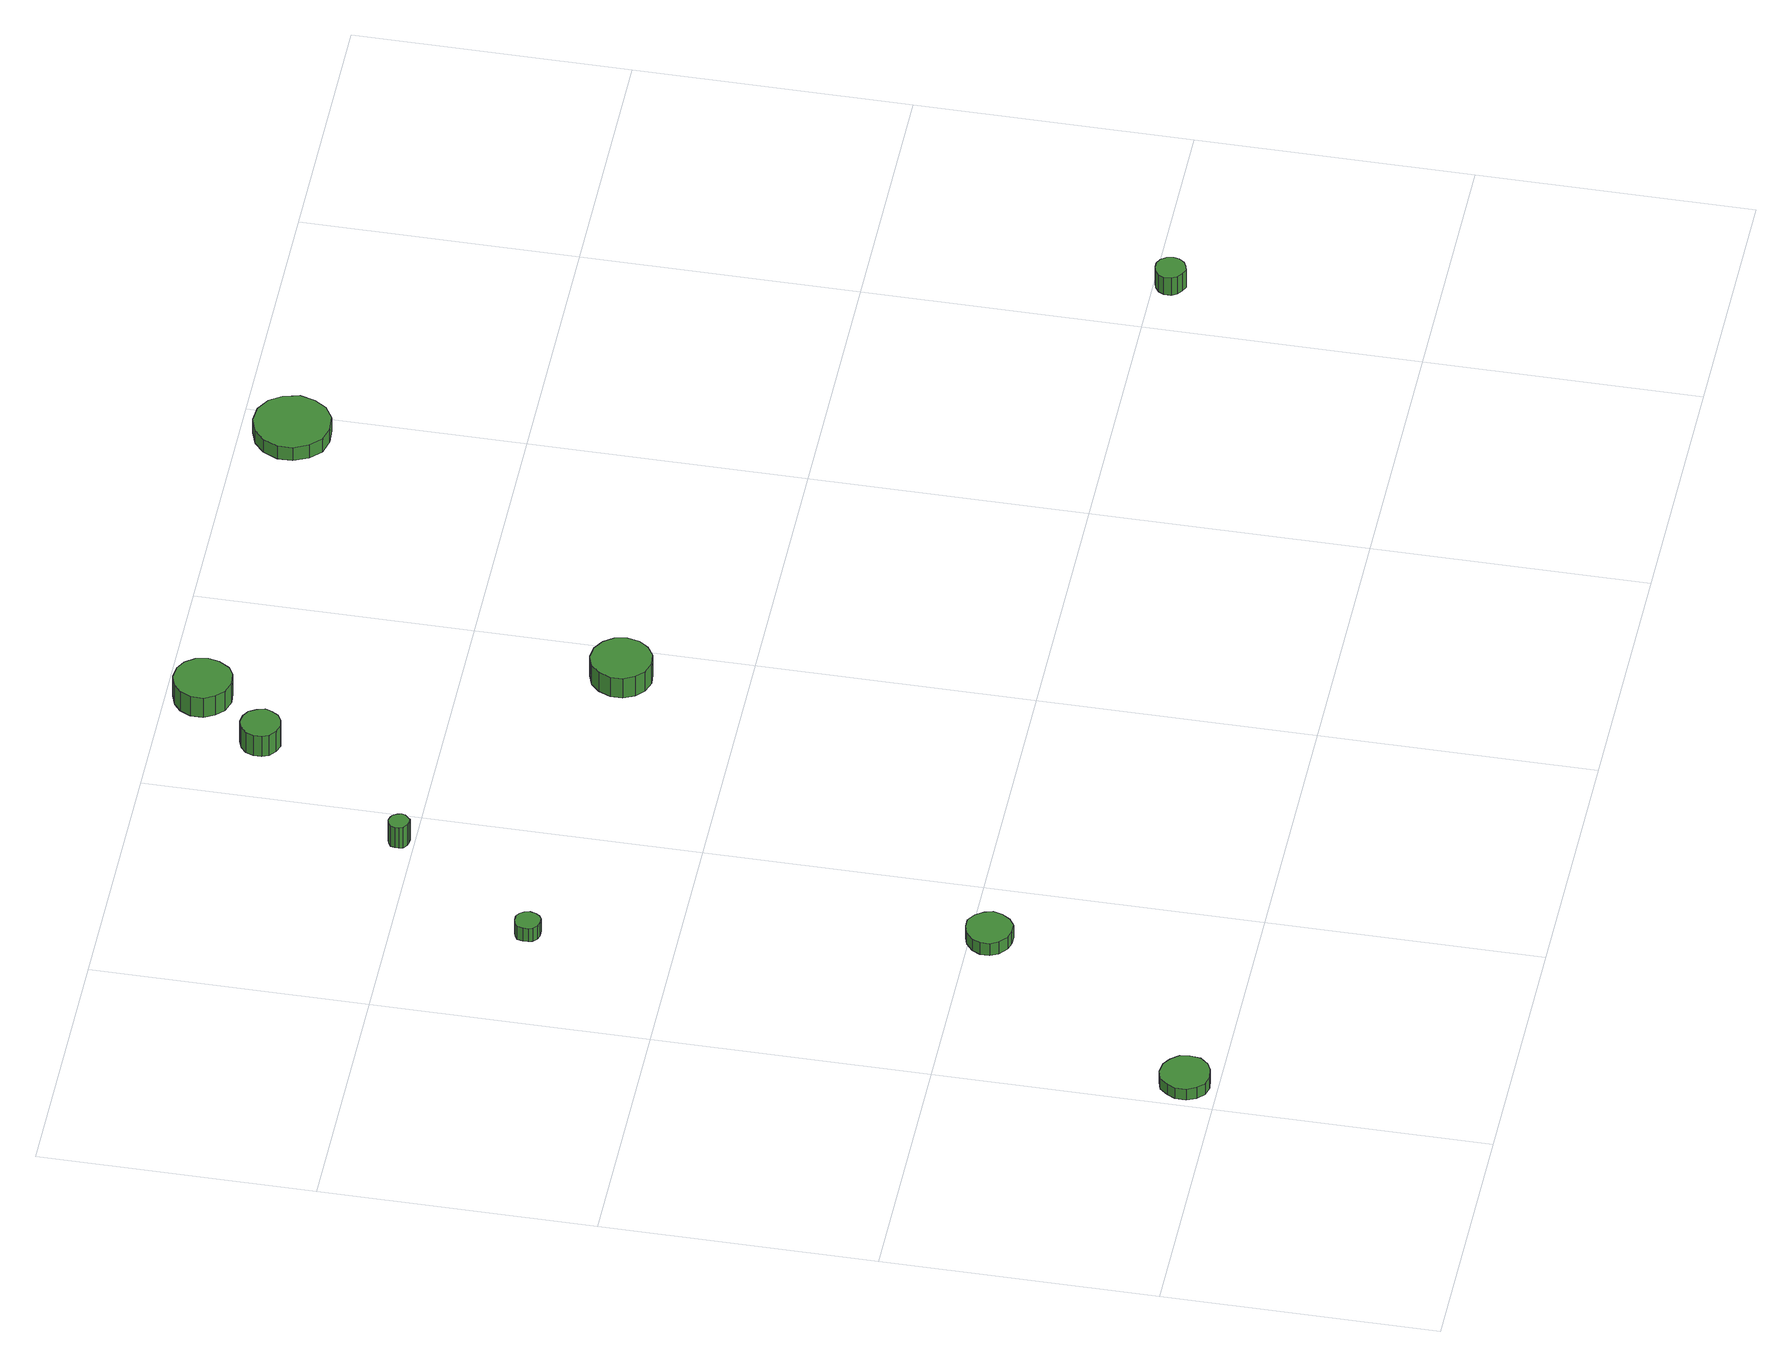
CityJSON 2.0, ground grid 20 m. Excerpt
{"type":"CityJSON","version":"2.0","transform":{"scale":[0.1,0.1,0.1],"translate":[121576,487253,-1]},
"CityObjects":{
"tree1":{"type":"SolitaryVegetationObject","attributes":{"function":"something"},"geometry":[{"type":"MultiSurface","lod":"1","boundaries":[[[0,1,2,3,4,5,6,7,8,9,10,11,12,13,14]],[[15,16,17,18,19,20,21,22,23,24,25,26,27,28,29]],[[0,29,28,1]],[[1,28,27,2]],[[2,27,26,3]],[[3,26,25,4]],[[4,25,24,5]],[[5,24,23,6]],[[6,23,22,7]],[[7,22,21,8]],[[8,21,20,9]],[[9,20,19,10]],[[10,19,18,11]],[[11,18,17,12]],[[12,17,16,13]],[[13,16,15,14]],[[14,15,29,0]]]}]},
"tree2":{"type":"SolitaryVegetationObject","attributes":{"function":"something"}},
"tree3":{"type":"SolitaryVegetationObject","attributes":{"function":"something"},"geometry":[{"type":"MultiSurface","lod":"1","boundaries":[[[30,31,32,33,34,35,36,37,38,39,40,41,42,43,44]],[[45,46,47,48,49,50,51,52,53,54,55,56,57,58,59]],[[30,59,58,31]],[[31,58,57,32]],[[32,57,56,33]],[[33,56,55,34]],[[34,55,54,35]],[[35,54,53,36]],[[36,53,52,37]],[[37,52,51,38]],[[38,51,50,39]],[[39,50,49,40]],[[40,49,48,41]],[[41,48,47,42]],[[42,47,46,43]],[[43,46,45,44]],[[44,45,59,30]]]}]},
"tree4":{"type":"SolitaryVegetationObject","attributes":{"function":"something"},"geometry":[{"type":"MultiSurface","lod":"1","boundaries":[[[60,61,62,63,64,65,66,67,68,69,70,71,72,73,74]],[[75,76,77,78,79,80,81,82,83,84,85,86,87,88,89]],[[60,89,88,61]],[[61,88,87,62]],[[62,87,86,63]],[[63,86,85,64]],[[64,85,84,65]],[[65,84,83,66]],[[66,83,82,67]],[[67,82,81,68]],[[68,81,80,69]],[[69,80,79,70]],[[70,79,78,71]],[[71,78,77,72]],[[72,77,76,73]],[[73,76,75,74]],[[74,75,89,60]]]}]},
"tree5":{"type":"SolitaryVegetationObject","attributes":{"function":"something"}},
"tree6":{"type":"SolitaryVegetationObject","attributes":{"function":"something"},"geometry":[{"type":"MultiSurface","lod":"1","boundaries":[[[90,91,92,93,94,95,96,97,98,99,100,101,102,103,104]],[[105,106,107,108,109,110,111,112,113,114,115,116,117,118,119]],[[90,119,118,91]],[[91,118,117,92]],[[92,117,116,93]],[[93,116,115,94]],[[94,115,114,95]],[[95,114,113,96]],[[96,113,112,97]],[[97,112,111,98]],[[98,111,110,99]],[[99,110,109,100]],[[100,109,108,101]],[[101,108,107,102]],[[102,107,106,103]],[[103,106,105,104]],[[104,105,119,90]]]}]},
"tree7":{"type":"SolitaryVegetationObject","attributes":{"function":"something"}},
"tree8":{"type":"SolitaryVegetationObject","attributes":{"function":"something"},"geometry":[{"type":"MultiSurface","lod":"1","boundaries":[[[120,121,122,123,124,125,126,127,128,129,130,131,132,133,134]],[[135,136,137,138,139,140,141,142,143,144,145,146,147,148,149]],[[120,149,148,121]],[[121,148,147,122]],[[122,147,146,123]],[[123,146,145,124]],[[124,145,144,125]],[[125,144,143,126]],[[126,143,142,127]],[[127,142,141,128]],[[128,141,140,129]],[[129,140,139,130]],[[130,139,138,131]],[[131,138,137,132]],[[132,137,136,133]],[[133,136,135,134]],[[134,135,149,120]]]}]},
"tree9":{"type":"SolitaryVegetationObject","attributes":{"function":"something"},"geometry":[{"type":"MultiSurface","lod":"1","boundaries":[[[150,151,152,153,154,155,156,157,158,159,160,161,162,163,164]],[[165,166,167,168,169,170,171,172,173,174,175,176,177,178,179]],[[150,179,178,151]],[[151,178,177,152]],[[152,177,176,153]],[[153,176,175,154]],[[154,175,174,155]],[[155,174,173,156]],[[156,173,172,157]],[[157,172,171,158]],[[158,171,170,159]],[[159,170,169,160]],[[160,169,168,161]],[[161,168,167,162]],[[162,167,166,163]],[[163,166,165,164]],[[164,165,179,150]]]}]},
"tree10":{"type":"SolitaryVegetationObject","attributes":{"function":"something"},"geometry":[{"type":"MultiSurface","lod":"1","boundaries":[[[180,181,182,183,184,185,186,187,188,189,190,191,192,193,194]],[[195,196,197,198,199,200,201,202,203,204,205,206,207,208,209]],[[180,209,208,181]],[[181,208,207,182]],[[182,207,206,183]],[[183,206,205,184]],[[184,205,204,185]],[[185,204,203,186]],[[186,203,202,187]],[[187,202,201,188]],[[188,201,200,189]],[[189,200,199,190]],[[190,199,198,191]],[[191,198,197,192]],[[192,197,196,193]],[[193,196,195,194]],[[194,195,209,180]]]}]},
"tree11":{"type":"SolitaryVegetationObject","attributes":{"function":"something"}},
"tree12":{"type":"SolitaryVegetationObject","attributes":{"function":"something"}},
"tree13":{"type":"SolitaryVegetationObject","attributes":{"function":"something"},"geometry":[{"type":"MultiSurface","lod":"1","boundaries":[[[210,211,212,213,214,215,216,217,218,219,220,221,222,223,224]],[[225,226,227,228,229,230,231,232,233,234,235,236,237,238,239]],[[210,239,238,211]],[[211,238,237,212]],[[212,237,236,213]],[[213,236,235,214]],[[214,235,234,215]],[[215,234,233,216]],[[216,233,232,217]],[[217,232,231,218]],[[218,231,230,219]],[[219,230,229,220]],[[220,229,228,221]],[[221,228,227,222]],[[222,227,226,223]],[[223,226,225,224]],[[224,225,239,210]]]}]},
"tree14":{"type":"SolitaryVegetationObject","attributes":{"function":"something"},"geometry":[{"type":"MultiSurface","lod":"1","boundaries":[[[240,241,242,243,244,245,246,247,248,249,250,251,252,253,254]],[[255,256,257,258,259,260,261,262,263,264,265,266,267,268,269]],[[240,269,268,241]],[[241,268,267,242]],[[242,267,266,243]],[[243,266,265,244]],[[244,265,264,245]],[[245,264,263,246]],[[246,263,262,247]],[[247,262,261,248]],[[248,261,260,249]],[[249,260,259,250]],[[250,259,258,251]],[[251,258,257,252]],[[252,257,256,253]],[[253,256,255,254]],[[254,255,269,240]]]}]}
},
"vertices":[
[42,24,16],[41,31,16],[36,37,16],[30,41,16],[22,42,16],[15,40,16],[10,34,16],[7,28,16],[7,20,16],[10,13,16],[15,8,16],[22,6,16],[30,7,16],[36,10,16],[41,16,16],[41,16,6],[36,10,6],[30,7,6],[22,6,6],[15,8,6],[10,13,6],[7,20,6],[7,28,6],[10,34,6],[15,40,6],[22,42,6],[30,41,6],[36,37,6],[41,31,6],[42,24,6],
[165,187,17],[163,193,17],[159,199,17],[153,203,17],[146,203,17],[140,201,17],[134,196,17],[131,190,17],[131,183,17],[134,177,17],[140,172,17],[146,170,17],[153,170,17],[159,174,17],[163,180,17],[163,180,6],[159,174,6],[153,170,6],[146,170,6],[140,172,6],[134,177,6],[131,183,6],[131,190,6],[134,196,6],[140,201,6],[146,203,6],[153,203,6],[159,199,6],[163,193,6],[165,187,6],
[104,505,18],[103,509,18],[101,512,18],[98,514,18],[94,514,18],[90,513,18],[87,511,18],[86,507,18],[86,503,18],[87,500,18],[90,497,18],[94,496,18],[98,496,18],[101,498,18],[103,501,18],[103,501,6],[101,498,6],[98,496,6],[94,496,6],[90,497,6],[87,500,6],[86,503,6],[86,507,6],[87,511,6],[90,513,6],[94,514,6],[98,514,6],[101,512,6],[103,509,6],[104,505,6],
[181,611,25],[180,614,25],[178,617,25],[176,618,25],[173,619,25],[170,618,25],[167,616,25],[166,613,25],[166,610,25],[167,607,25],[170,605,25],[173,604,25],[176,604,25],[178,606,25],[180,608,25],[180,608,6],[178,606,6],[176,604,6],[173,604,6],[170,605,6],[167,607,6],[166,610,6],[166,613,6],[167,616,6],[170,618,6],[173,619,6],[176,618,6],[178,617,6],[180,614,6],[181,611,6],
[272,725,25],[270,731,25],[267,736,25],[262,739,25],[256,740,25],[250,738,25],[245,734,25],[243,728,25],[243,722,25],[245,717,25],[250,713,25],[256,711,25],[262,712,25],[267,715,25],[270,720,25],[270,720,6],[267,715,6],[262,712,6],[256,711,6],[250,713,6],[245,717,6],[243,722,6],[243,728,6],[245,734,6],[250,738,6],[256,740,6],[262,739,6],[267,736,6],[270,731,6],[272,725,6],
[393,490,24],[391,499,24],[386,506,24],[378,511,24],[369,512,24],[360,509,24],[354,503,24],[350,494,24],[350,485,24],[354,477,24],[360,471,24],[369,468,24],[378,469,24],[386,474,24],[391,481,24],[391,481,6],[386,474,6],[378,469,6],[369,468,6],[360,471,6],[354,477,6],[350,485,6],[350,494,6],[354,503,6],[360,509,6],[369,512,6],[378,511,6],[386,506,6],[391,499,6],[393,490,6],
[318,774,24],[316,783,24],[311,790,24],[304,794,24],[295,795,24],[286,792,24],[280,787,24],[276,779,24],[276,770,24],[280,762,24],[286,756,24],[295,753,24],[304,754,24],[311,758,24],[316,766,24],[316,766,6],[311,758,6],[304,754,6],[295,753,6],[286,756,6],[280,762,6],[276,770,6],[276,779,6],[280,787,6],[286,792,6],[295,795,6],[304,794,6],[311,790,6],[316,783,6],[318,774,6],
[608,763,18],[605,775,18],[599,784,18],[589,790,18],[577,791,18],[566,787,18],[558,780,18],[553,769,18],[553,758,18],[558,747,18],[566,739,18],[577,736,18],[589,737,18],[599,743,18],[605,752,18],[605,752,6],[599,743,6],[589,737,6],[577,736,6],[566,739,6],[558,747,6],[553,758,6],[553,769,6],[558,780,6],[566,787,6],[577,791,6],[589,790,6],[599,784,6],[605,775,6],[608,763,6],
[859,188,22],[858,193,22],[855,197,22],[851,199,22],[847,199,22],[843,198,22],[839,195,22],[837,191,22],[837,186,22],[839,182,22],[843,179,22],[847,177,22],[851,178,22],[855,180,22],[858,184,22],[858,184,6],[855,180,6],[851,178,6],[847,177,6],[843,179,6],[839,182,6],[837,186,6],[837,191,6],[839,195,6],[843,198,6],[847,199,6],[851,199,6],[855,197,6],[858,193,6],[859,188,6]
]}
